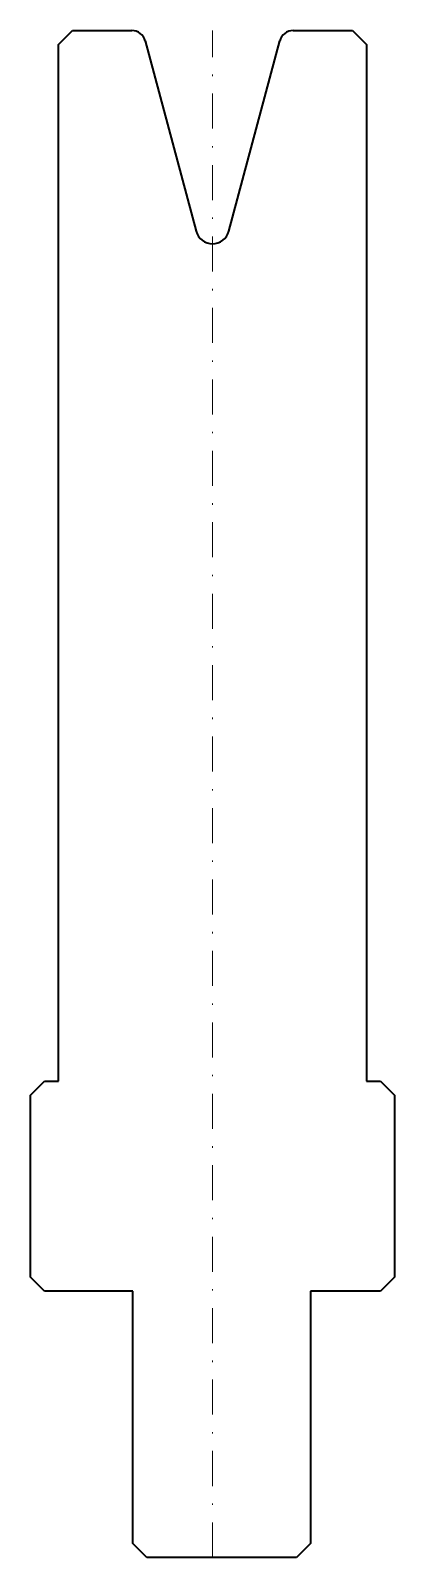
# Model space of a CAD drawing. Header units: millimetres. Extents: x -13 to 13, y -109 to 0.
import ezdxf

# ---------------------------------------------------------------- set-up
doc = ezdxf.new("R2010")
doc.units = ezdxf.units.MM
doc.header["$LTSCALE"] = 5
doc.linetypes.add('AUSGEZOGEN', pattern=[0])
doc.linetypes.add('DASHDOT', pattern=[1, 0.5, -0.25, 0, -0.25])
doc.layers.add('2', color=7, linetype='Continuous')

msp = doc.modelspace()

# ---------------------------------------------------------------- linework, layer by layer
at = {"layer": '2', "color": 7, "linetype": 'AUSGEZOGEN', "lineweight": 35}
for p, q in [((-11, -1), (-10, 0)), ((-10, 0), (-5.77, 0)), ((5.77, 0), (10, 0)), ((10, 0), (11, -1)), ((-11, -75), (-11, -1)), ((-4.8, -0.74), (-1.16, -14.33)), ((1.16, -14.33), (4.8, -0.74)), ((11, -1), (11, -75)), ((-13, -76), (-12, -75)), ((-12, -75), (-11, -75)), ((11, -75), (12, -75)), ((12, -75), (13, -76)), ((-13, -89), (-13, -76)), ((13, -76), (13, -89)), ((-12, -90), (-13, -89)), ((13, -89), (12, -90)), ((-5.7, -90), (-12, -90)), ((-5.7, -108), (-5.7, -90)), ((12, -90), (7, -90)), ((7, -90), (7, -108)), ((-4.7, -109), (-5.7, -108)), ((6, -109), (-4.7, -109)), ((7, -108), (6, -109))]:
    msp.add_line(p, q, dxfattribs=at)
at = {"layer": '2', "color": 7, "linetype": 'DASHDOT', "lineweight": 18}
msp.add_line((0, -109), (0, 0), dxfattribs=at)
at = {"layer": '2', "color": 7, "linetype": 'AUSGEZOGEN', "lineweight": 35}
for centre, radius, start, end in [((-5.77, -1), 1, 15, 90), ((5.77, -1), 1, 90, 165), ((0, -14.02), 1.2, 195, 345)]:
    msp.add_arc(centre, radius, start, end, dxfattribs=at)

doc.saveas('drawing.dxf')
